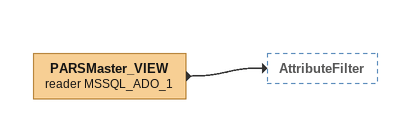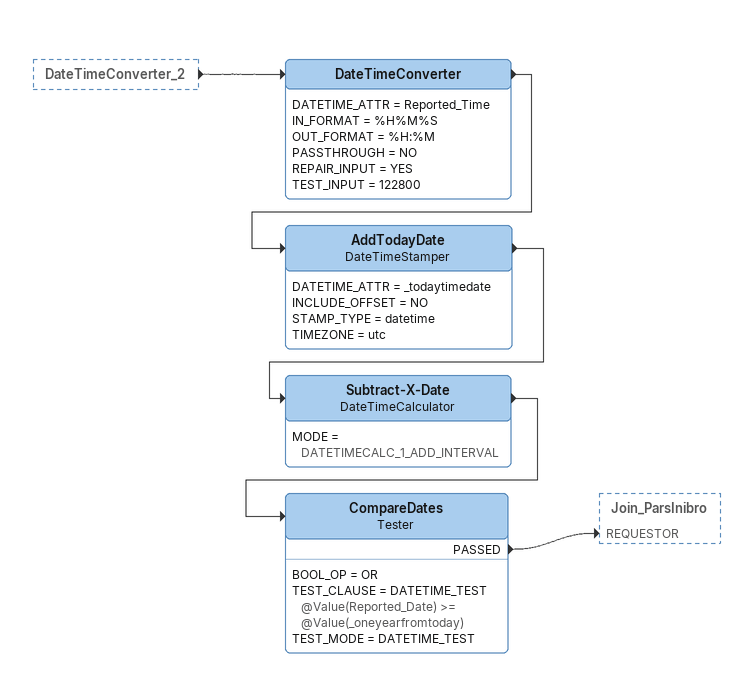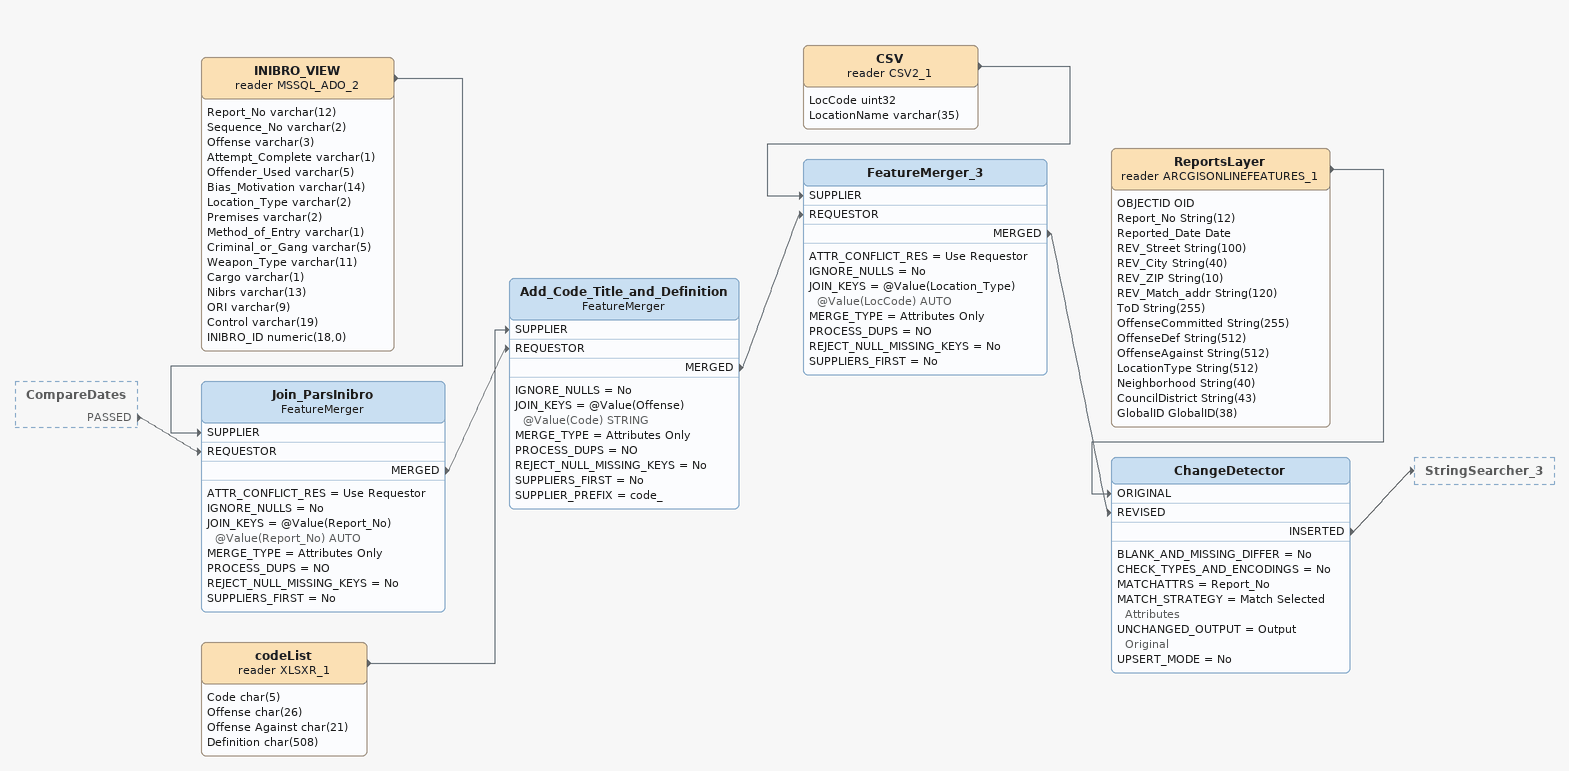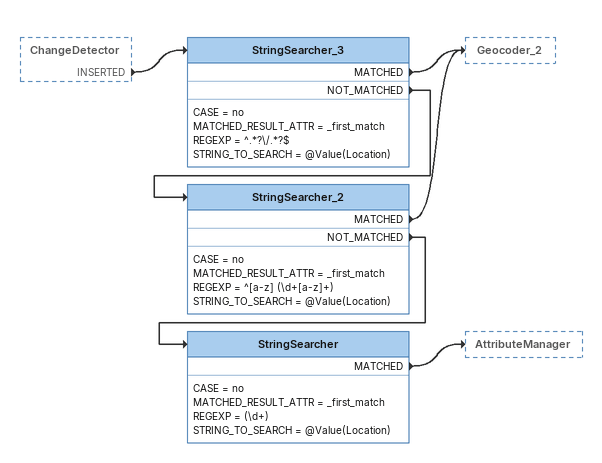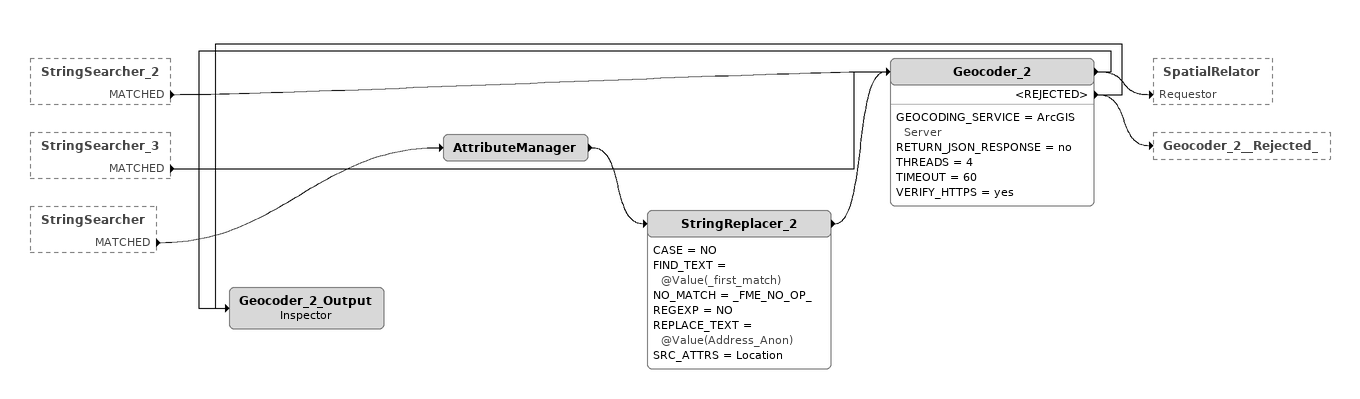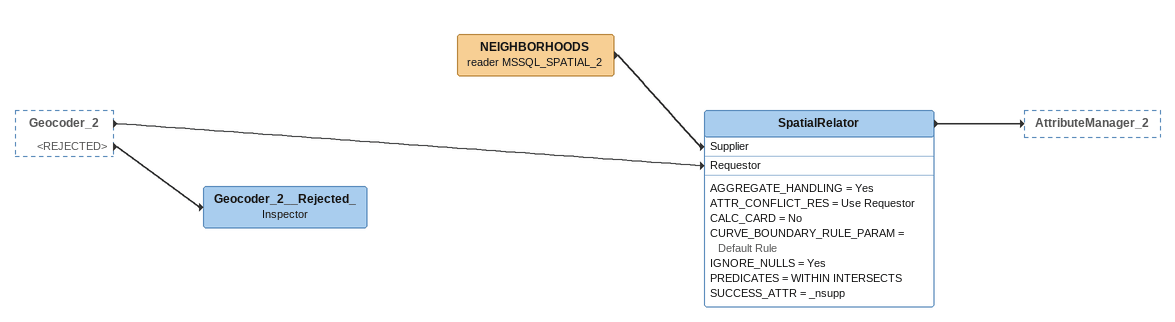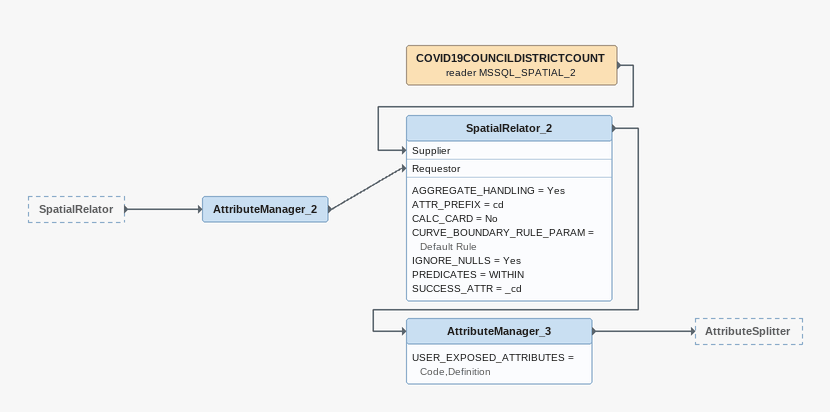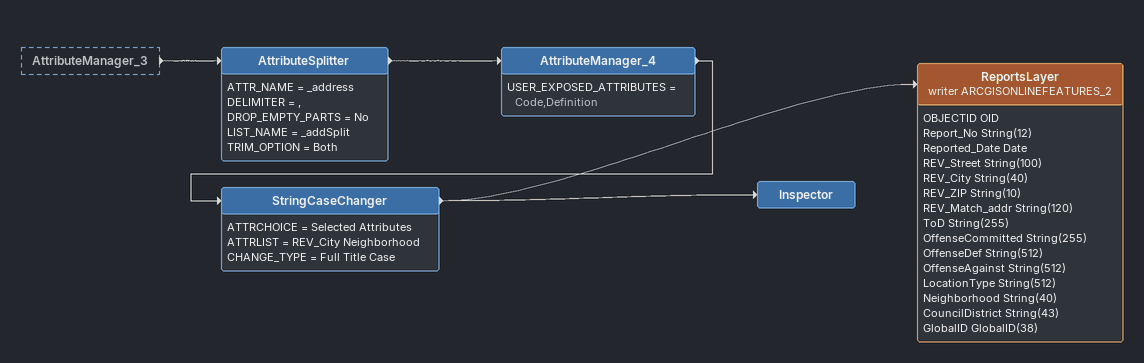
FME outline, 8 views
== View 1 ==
PARSMaster_VIEW (reader MSSQL_ADO_1)
    -> AttributeFilter

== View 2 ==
DateTimeConverter_2 [outside]
    -> DateTimeConverter
DateTimeConverter
    DATETIME_ATTR = Reported_Time
    IN_FORMAT = %H%M%S
    OUT_FORMAT = %H:%M
    PASSTHROUGH = NO
    REPAIR_INPUT = YES
    TEST_INPUT = 122800
    -> AddTodayDate
AddTodayDate: DateTimeStamper
    DATETIME_ATTR = _todaytimedate
    INCLUDE_OFFSET = NO
    STAMP_TYPE = datetime
    TIMEZONE = utc
    -> Subtract-X-Date
Subtract-X-Date: DateTimeCalculator
    MODE = DATETIMECALC_1_ADD_INTERVAL
    -> CompareDates
CompareDates: Tester
    BOOL_OP = OR
    TEST_CLAUSE = DATETIME_TEST @Value(Reported_Date) >= @Value(_oneyearfromtoday)
    TEST_MODE = DATETIME_TEST
    PASSED -> Join_ParsInibro [REQUESTOR]

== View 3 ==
CompareDates [outside]
    PASSED -> Join_ParsInibro [REQUESTOR]
INIBRO_VIEW (reader MSSQL_ADO_2)
    attributes: Report_No varchar(12), Sequence_No varchar(2), Offense varchar(3), Attempt_Complete varchar(1), Offender_Used varchar(5), Bias_Motivation varchar(14), Location_Type varchar(2), Premises varchar(2), Method_of_Entry varchar(1), Criminal_or_Gang varchar(5), Weapon_Type varchar(11), Cargo varchar(1), Nibrs varchar(13), ORI varchar(9), Control varchar(19), INIBRO_ID numeric(18,0)
    -> Join_ParsInibro [SUPPLIER]
Join_ParsInibro: FeatureMerger
    ATTR_CONFLICT_RES = Use Requestor
    IGNORE_NULLS = No
    JOIN_KEYS = @Value(Report_No) @Value(Report_No) AUTO
    MERGE_TYPE = Attributes Only
    PROCESS_DUPS = NO
    REJECT_NULL_MISSING_KEYS = No
    SUPPLIERS_FIRST = No
    MERGED -> Add_Code_Title_and_Definition [REQUESTOR]
codeList (reader XLSXR_1)
    attributes: Code char(5), Offense char(26), Offense Against char(21), Definition char(508)
    -> Add_Code_Title_and_Definition [SUPPLIER]
Add_Code_Title_and_Definition: FeatureMerger
    IGNORE_NULLS = No
    JOIN_KEYS = @Value(Offense) @Value(Code) STRING
    MERGE_TYPE = Attributes Only
    PROCESS_DUPS = NO
    REJECT_NULL_MISSING_KEYS = No
    SUPPLIERS_FIRST = No
    SUPPLIER_PREFIX = code_
    MERGED -> FeatureMerger_3 [REQUESTOR]
CSV (reader CSV2_1)
    attributes: LocCode uint32, LocationName varchar(35)
    -> FeatureMerger_3 [SUPPLIER]
FeatureMerger_3
    ATTR_CONFLICT_RES = Use Requestor
    IGNORE_NULLS = No
    JOIN_KEYS = @Value(Location_Type) @Value(LocCode) AUTO
    MERGE_TYPE = Attributes Only
    PROCESS_DUPS = NO
    REJECT_NULL_MISSING_KEYS = No
    SUPPLIERS_FIRST = No
    MERGED -> ChangeDetector [REVISED]
ReportsLayer (reader ARCGISONLINEFEATURES_1)
    attributes: OBJECTID OID, Report_No String(12), Reported_Date Date, REV_Street String(100), REV_City String(40), REV_ZIP String(10), REV_Match_addr String(120), ToD String(255), OffenseCommitted String(255), OffenseDef String(512), OffenseAgainst String(512), LocationType String(512), Neighborhood String(40), CouncilDistrict String(43), GlobalID GlobalID(38)
    -> ChangeDetector [ORIGINAL]
ChangeDetector
    BLANK_AND_MISSING_DIFFER = No
    CHECK_TYPES_AND_ENCODINGS = No
    MATCHATTRS = Report_No
    MATCH_STRATEGY = Match Selected Attributes
    UNCHANGED_OUTPUT = Output Original
    UPSERT_MODE = No
    INSERTED -> StringSearcher_3

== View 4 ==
ChangeDetector [outside]
    INSERTED -> StringSearcher_3
StringSearcher_3
    CASE = no
    MATCHED_RESULT_ATTR = _first_match
    REGEXP = ^.*?\/.*?$
    STRING_TO_SEARCH = @Value(Location)
    MATCHED -> Geocoder_2
    NOT_MATCHED -> StringSearcher_2
StringSearcher_2
    CASE = no
    MATCHED_RESULT_ATTR = _first_match
    REGEXP = ^[a-z] (\d+[a-z]+)
    STRING_TO_SEARCH = @Value(Location)
    MATCHED -> Geocoder_2
    NOT_MATCHED -> StringSearcher
StringSearcher
    CASE = no
    MATCHED_RESULT_ATTR = _first_match
    REGEXP = (\d+)
    STRING_TO_SEARCH = @Value(Location)
    MATCHED -> AttributeManager

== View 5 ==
StringSearcher_2 [outside]
    MATCHED -> Geocoder_2
StringSearcher_3 [outside]
    MATCHED -> Geocoder_2
StringSearcher [outside]
    MATCHED -> AttributeManager
AttributeManager
    -> StringReplacer_2
StringReplacer_2
    CASE = NO
    FIND_TEXT = @Value(_first_match)
    NO_MATCH = _FME_NO_OP_
    REGEXP = NO
    REPLACE_TEXT = @Value(Address_Anon)
    SRC_ATTRS = Location
    -> Geocoder_2
Geocoder_2
    GEOCODING_SERVICE = ArcGIS Server
    RETURN_JSON_RESPONSE = no
    THREADS = 4
    TIMEOUT = 60
    VERIFY_HTTPS = yes
    -> SpatialRelator [Requestor]
    -> Geocoder_2_Output
    <REJECTED> -> Geocoder_2_Output
    <REJECTED> -> Geocoder_2__Rejected_
Geocoder_2_Output: Inspector

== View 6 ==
Geocoder_2 [outside]
    -> SpatialRelator [Requestor]
    <REJECTED> -> Geocoder_2__Rejected_
Geocoder_2__Rejected_: Inspector
NEIGHBORHOODS (reader MSSQL_SPATIAL_2)
    -> SpatialRelator [Supplier]
SpatialRelator
    AGGREGATE_HANDLING = Yes
    ATTR_CONFLICT_RES = Use Requestor
    CALC_CARD = No
    CURVE_BOUNDARY_RULE_PARAM = Default Rule
    IGNORE_NULLS = Yes
    PREDICATES = WITHIN INTERSECTS
    SUCCESS_ATTR = _nsupp
    -> AttributeManager_2

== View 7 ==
SpatialRelator [outside]
    -> AttributeManager_2
AttributeManager_2
    -> SpatialRelator_2 [Requestor]
COVID19COUNCILDISTRICTCOUNT (reader MSSQL_SPATIAL_2)
    -> SpatialRelator_2 [Supplier]
SpatialRelator_2
    AGGREGATE_HANDLING = Yes
    ATTR_PREFIX = cd
    CALC_CARD = No
    CURVE_BOUNDARY_RULE_PARAM = Default Rule
    IGNORE_NULLS = Yes
    PREDICATES = WITHIN
    SUCCESS_ATTR = _cd
    -> AttributeManager_3
AttributeManager_3
    USER_EXPOSED_ATTRIBUTES = Code,Definition
    -> AttributeSplitter

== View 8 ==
AttributeManager_3 [outside]
    -> AttributeSplitter
AttributeSplitter
    ATTR_NAME = _address
    DELIMITER = ,
    DROP_EMPTY_PARTS = No
    LIST_NAME = _addSplit
    TRIM_OPTION = Both
    -> AttributeManager_4
AttributeManager_4
    USER_EXPOSED_ATTRIBUTES = Code,Definition
    -> StringCaseChanger
StringCaseChanger
    ATTRCHOICE = Selected Attributes
    ATTRLIST = REV_City Neighborhood
    CHANGE_TYPE = Full Title Case
    -> Inspector
    -> ReportsLayer (writer ARCGISONLINEFEATURES_2)
ReportsLayer (writer ARCGISONLINEFEATURES_2)
    attributes: OBJECTID OID, Report_No String(12), Reported_Date Date, REV_Street String(100), REV_City String(40), REV_ZIP String(10), REV_Match_addr String(120), ToD String(255), OffenseCommitted String(255), OffenseDef String(512), OffenseAgainst String(512), LocationType String(512), Neighborhood String(40), CouncilDistrict String(43), GlobalID GlobalID(38)
Inspector
